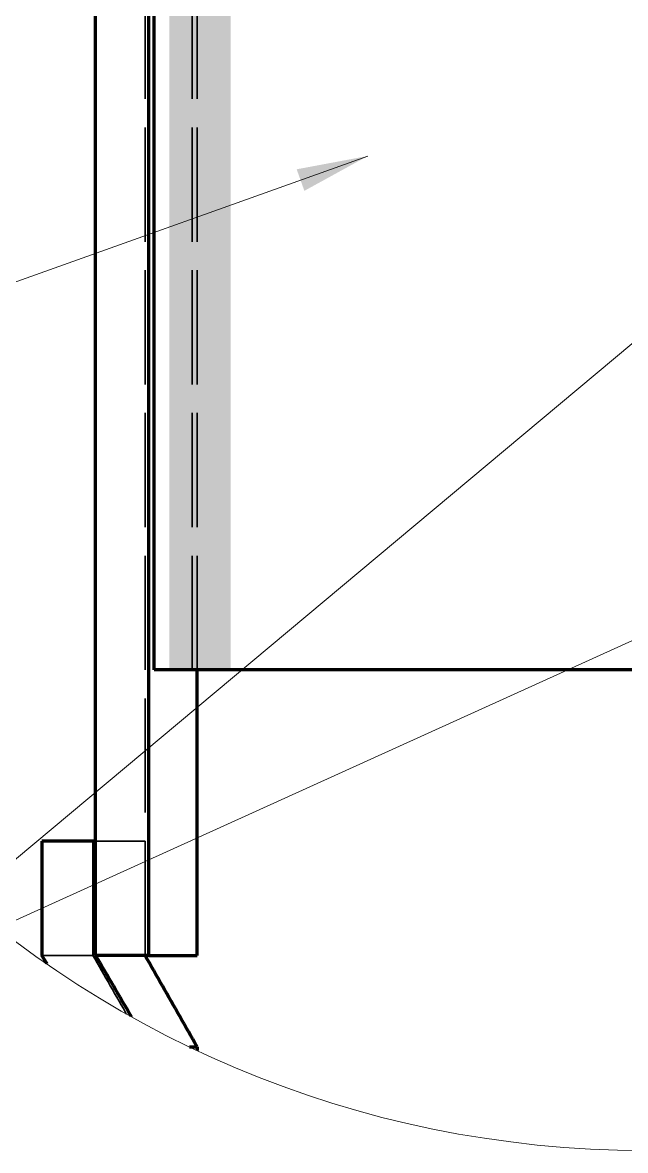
# Model space of a CAD drawing. Header units: millimetres. Extents: x 0 to 2382, y 0 to 420.
# Drawn here: x 908.04 to 929.16, y 90 to 129.51 of the extents above; entities that cross this region are included whole.
import ezdxf

# ---------------------------------------------------------------- set-up
doc = ezdxf.new("R2010")
doc.units = ezdxf.units.MM
doc.linetypes.add('IRAM-E-TRAZOS', pattern=[5, 4, -1])
for name, color, linetype, lineweight in [('01-VISIBLE', 7, 'CONTINUOUS', 70), ('02-OCULTA', 4, 'IRAM-E-TRAZOS', 35), ('05-RAYADO', 8, 'CONTINUOUS', 18), ('08-FINA', 5, 'CONTINUOUS', 18), ('12-SOLDADURA', 6, 'CONTINUOUS', 18)]:
    doc.layers.add(name, color=color, linetype=linetype, lineweight=lineweight)

msp = doc.modelspace()

# ---------------------------------------------------------------- hatches: boundary and pattern name
at = {"layer": '05-RAYADO'}
h = msp.add_hatch(color=7, dxfattribs=at)
h.dxf.hatch_style = 1
h.paths.add_polyline_path([(915.332, 106.833), (915.332, 146.833), (913.182, 146.833), (913.182, 106.833)])
at = {"layer": '08-FINA'}
h = msp.add_hatch(color=7, dxfattribs=at)
h.dxf.hatch_style = 1
h.paths.add_polyline_path([(920.133, 124.833), (917.644, 124.368), (917.914, 123.614)])

# ---------------------------------------------------------------- linework, layer by layer
at = {"layer": '01-VISIBLE'}
for points in [[(912.466, 96.833), (912.466, 159.315)], [(910.6, 96.833), (910.6, 158.243)], [(912.65, 106.833), (912.65, 146.833)], [(940.335, 106.833), (912.65, 106.833)], [(914.156, 96.833), (914.156, 106.833)], [(910.6, 100.833), (908.72, 100.833)], [(908.72, 100.833), (908.72, 96.833)], [(910.6, 96.833), (910.6, 100.833)], [(908.898, 96.531), (908.877, 96.567), (908.798, 96.7), (908.72, 96.833)], [(912.466, 96.833), (910.6, 96.833)], [(911.851, 94.69), (911.845, 94.701), (911.767, 94.834), (911.69, 94.967), (911.612, 95.101), (911.534, 95.234), (911.456, 95.367), (911.379, 95.501), (911.301, 95.634), (911.223, 95.767), (911.145, 95.901), (911.067, 96.034), (910.99, 96.167), (910.912, 96.3), (910.834, 96.434), (910.756, 96.567), (910.678, 96.7), (910.6, 96.833)], [(914.156, 93.633), (914.08, 93.767), (914.004, 93.9), (913.929, 94.034), (913.853, 94.167), (913.777, 94.3), (913.701, 94.434), (913.626, 94.567), (913.55, 94.701), (913.474, 94.834), (913.398, 94.967), (913.322, 95.101), (913.247, 95.234), (913.171, 95.367), (913.095, 95.501), (913.019, 95.634), (912.943, 95.767), (912.867, 95.9), (912.791, 96.034), (912.715, 96.167), (912.639, 96.3), (912.564, 96.434), (912.488, 96.567), (912.412, 96.7), (912.336, 96.833)], [(912.466, 96.833), (912.62, 96.833), (912.773, 96.833), (912.927, 96.833), (913.08, 96.833), (913.234, 96.833), (913.388, 96.833), (913.541, 96.833), (913.695, 96.833), (913.848, 96.833), (914.002, 96.833), (914.156, 96.833)], [(913.886, 93.633), (914.002, 93.633), (914.156, 93.633)], [(914.156, 93.633), (914.155, 93.504)]]:
    msp.add_lwpolyline(points, dxfattribs=at)
at = {"layer": '02-OCULTA'}
for points in [[(912.336, 96.833), (912.336, 159.243)], [(913.988, 106.833), (913.988, 146.303)], [(914.156, 106.833), (914.156, 146.166)], [(912.65, 106.833), (912.817, 106.833), (912.984, 106.833), (913.152, 106.833), (913.319, 106.833), (913.486, 106.833), (913.653, 106.833), (913.82, 106.833), (913.988, 106.833)], [(940.335, 106.833), (913.988, 106.833)], [(908.72, 100.833), (908.882, 100.833), (909.044, 100.833), (909.207, 100.833), (909.369, 100.833), (909.531, 100.833), (909.693, 100.833), (909.855, 100.833), (910.018, 100.833), (910.18, 100.833), (910.342, 100.833), (910.504, 100.833)], [(912.336, 100.833), (910.504, 100.833)], [(910.504, 100.833), (910.504, 96.833)], [(910.6, 100.833), (910.758, 100.833), (910.916, 100.833), (911.073, 100.833), (911.231, 100.833), (911.389, 100.833), (911.547, 100.833), (911.704, 100.833), (911.862, 100.833), (912.02, 100.833), (912.178, 100.833), (912.336, 100.833)], [(912.336, 96.833), (912.336, 100.833)], [(908.72, 96.833), (908.882, 96.833), (909.044, 96.833), (909.207, 96.833), (909.369, 96.833), (909.531, 96.833), (909.693, 96.833), (909.855, 96.833), (910.018, 96.833), (910.18, 96.833), (910.342, 96.833), (910.504, 96.833)], [(911.677, 94.786), (911.65, 94.834), (911.574, 94.967), (911.497, 95.101), (911.421, 95.234), (911.345, 95.367), (911.268, 95.501), (911.192, 95.634), (911.116, 95.767), (911.039, 95.901), (910.963, 96.034), (910.886, 96.167), (910.81, 96.3), (910.734, 96.434), (910.657, 96.567), (910.581, 96.7), (910.504, 96.833)], [(910.6, 96.833), (910.758, 96.833), (910.916, 96.833), (911.073, 96.833), (911.231, 96.833), (911.389, 96.833), (911.547, 96.833), (911.704, 96.833), (911.862, 96.833), (912.02, 96.833), (912.178, 96.833), (912.336, 96.833)], [(910.6, 96.833), (910.758, 96.833), (910.916, 96.833), (911.073, 96.833), (911.231, 96.833), (911.389, 96.833), (911.547, 96.833), (911.704, 96.833), (911.862, 96.833), (912.02, 96.833), (912.178, 96.833), (912.336, 96.833)], [(914.156, 96.833), (912.336, 96.833)]]:
    msp.add_lwpolyline(points, dxfattribs=at)
at = {"layer": '08-FINA'}
msp.add_line((920.133, 124.833), (894.842, 115.783), dxfattribs=at)
msp.add_circle((929.833, 126.833), 36.833, dxfattribs=at)
at = {"layer": '12-SOLDADURA'}
for q in [(935.24, 123.153), (935.24, 110.514)]:
    msp.add_line((902.208, 95.525), q, dxfattribs=at)

doc.saveas('drawing.dxf')
